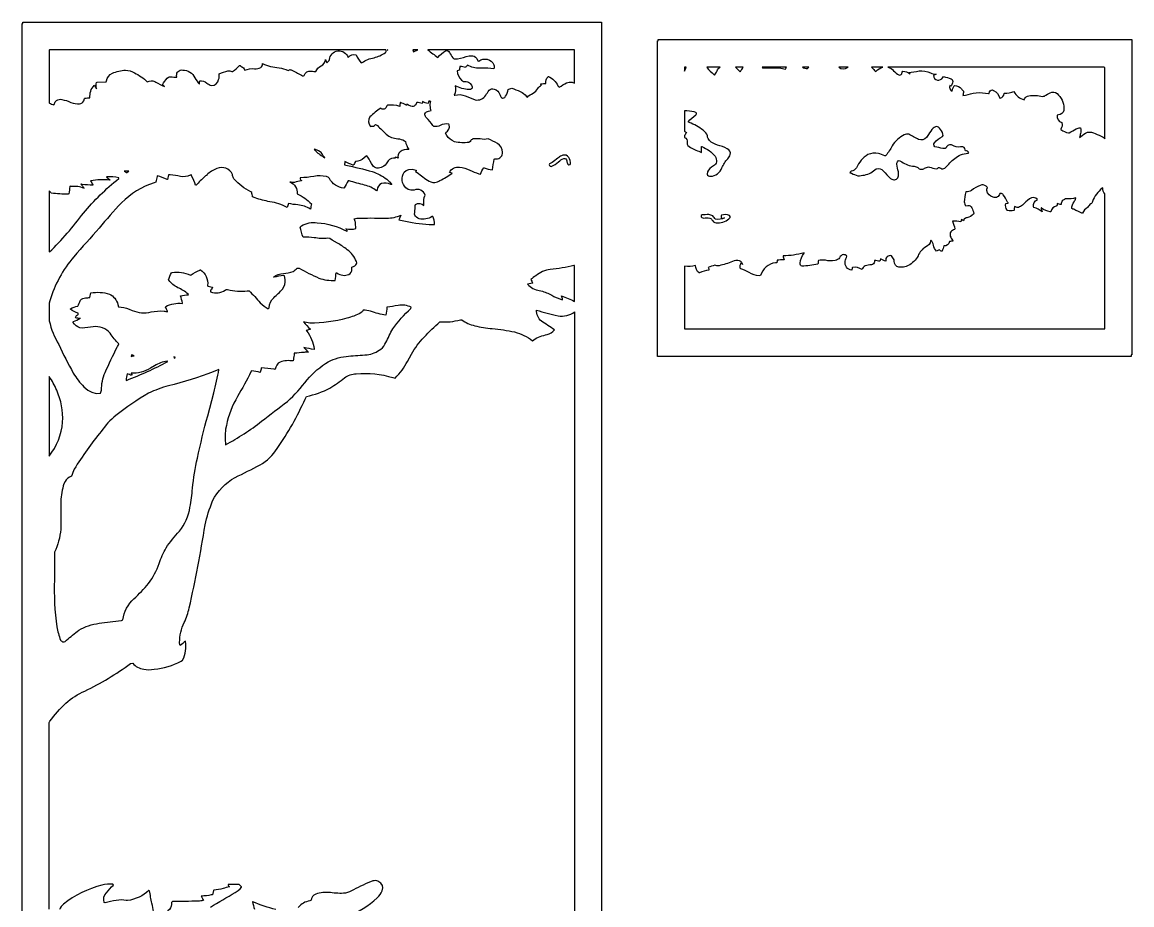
# Model space of a CAD drawing. Extents: x 1.4 to 96.1, y 1 to 80.1.
# Drawn here: x 73.7 to 94.8, y 20.8 to 37.58 of the extents above; entities that cross this region are included whole.
import ezdxf

# ---------------------------------------------------------------- set-up
doc = ezdxf.new("R2010")
doc.units = 0
doc.linetypes.add('0', pattern=[0])
doc.layers.add('1', color=7, linetype='0')

msp = doc.modelspace()

# ---------------------------------------------------------------- linework, layer by layer
at = {"layer": '1'}
for points in [[(84.718506, 37.584686), (84.718506, 3.584686), (84.704613, 3.584686), (84.704613, 3.556915), (73.704613, 3.556915), (73.704613, 37.556908), (73.718506, 37.556908), (73.718506, 37.584686)], [(94.795372, 37.257355), (94.795372, 31.257355), (94.781487, 31.257355), (94.781487, 31.229584), (85.781487, 31.229584), (85.781487, 37.229576), (85.795372, 37.229576), (85.795372, 37.257355)], [(80.652161, 37.056908), (80.645851, 37.056908), (80.649826, 37.053185), (80.652367, 37.050232)]]:
    msp.add_lwpolyline(points, close=True, dxfattribs=at)
for points in [[(74.223579, 37.0569), (74.218506, 37.050934), (74.218513, 36.051697), (74.221184, 36.047287, 0.02927), (74.307655, 36.012711), (74.314537, 36.022583), (74.331665, 36.067444), (74.356377, 36.096725, -0.239107), (74.459923, 36.112946, -0.069862), (74.631569, 36.060387, 0.093467), (74.795723, 36.031036, 0.247234), (74.873192, 36.088005), (74.889923, 36.136482), (74.895699, 36.139336, -0.00313), (74.993423, 36.149147, -0.215549), (75.070923, 36.382759), (75.07843, 36.386734, 0.014793), (75.11425, 36.31826, -0.062912), (75.117531, 36.440987), (75.127632, 36.442261), (75.303642, 36.449814), (75.3097, 36.468765, -0.254196), (75.419907, 36.612625, -0.10287), (75.669418, 36.672676, -0.115334), (75.837906, 36.622543, -0.082012), (76.083183, 36.449753, -0.274276), (76.22467, 36.454346), (76.245117, 36.445091, 0.041875), (76.408524, 36.363785, -0.004551), (76.368874, 36.396347, -0.026142), (76.460548, 36.5224, -0.231767), (76.558105, 36.545013, -0.033163), (76.619324, 36.536423), (76.642845, 36.540405), (76.640404, 36.568016, -0.491145), (76.754814, 36.674767, -0.278876), (76.989006, 36.528793, 0.043909), (77.073082, 36.404716), (77.076401, 36.404167, -0.019614), (77.079437, 36.467186, -0.250592), (77.210991, 36.42662, 0.075161), (77.305077, 36.381523, 0.366035), (77.439003, 36.494362, 0.098744), (77.449158, 36.605026, -0.031678), (77.615997, 36.661568, -0.161417), (77.689293, 36.644424), (77.700607, 36.646606, 0.04831), (77.837494, 36.759407), (77.845596, 36.761101, 0.022202), (77.911324, 36.717598, -0.148282), (77.931007, 36.678482), (77.937012, 36.670807, -0.134754), (78.120422, 36.698891, 0.099343), (78.238037, 36.721298, 0.281515), (78.273552, 36.796593, 0.091561), (78.586281, 36.719635, -0.068216), (78.758347, 36.667595), (78.77182, 36.669968, -0.365638), (78.819748, 36.676872, -0.019588), (79.010559, 36.576317), (79.030655, 36.567802), (79.049248, 36.561806), (79.063042, 36.568291, -0.407455), (79.201553, 36.653793, 0.018712), (79.28878, 36.644974, -0.226266), (79.390152, 36.754913, 0.238815), (79.470467, 36.873215, -0.046125), (79.491997, 36.812355, 0.039817), (79.541176, 36.858795), (79.544136, 36.872795, -0.823292), (79.897705, 36.913925, -0.330461), (80.053406, 36.962265, 0.099484), (80.14933, 36.810028), (80.165871, 36.816978, -0.109981), (80.392021, 36.909355, 0.097967), (80.608322, 37.007965, 0.029603), (80.625191, 37.026649, -0.056229), (80.616104, 37.056908)], [(81.129112, 37.056908, -0.068629), (81.14077, 37.023773, -0.024539), (81.22197, 37.056908)], [(84.144936, 36.445, -0.073336), (84.201447, 36.4254), (84.204613, 36.426552), (84.204567, 37.056908), (81.415398, 37.0569), (81.412636, 37.053459, -0.014926), (81.60376, 36.915886, -0.055397), (81.750168, 37.040142, -0.386884), (81.828239, 37.007309, 0.01798), (81.886833, 36.906342, 0.219949), (81.945709, 36.885086), (81.978516, 36.888416, -0.000257), (82.202103, 36.94442, -0.097905), (82.292511, 36.937782), (82.322617, 36.920784), (82.347237, 36.892868), (82.365303, 36.852272), (82.385422, 36.846687, -0.475767), (82.670235, 36.775551, -0.166711), (82.66806, 36.697487, 0.05151), (82.437782, 36.708664), (82.397499, 36.709656, -0.138266), (82.170258, 36.768158, -0.004351), (82.129906, 36.724335, 0.037634), (82.028519, 36.743057), (82.026062, 36.740456, 0.058452), (82.017334, 36.669449, 0.015036), (81.971138, 36.65992, 0.174965), (82.051636, 36.479614, 0.195517), (82.144188, 36.454498, -0.217994), (82.219971, 36.41761), (82.244202, 36.384132), (82.258202, 36.353104), (82.258606, 36.330215), (82.247406, 36.314659), (82.22657, 36.305611), (82.198074, 36.302284, -0.109926), (81.935745, 36.376884, -0.152621), (81.917015, 36.194374), (81.929276, 36.195278, -0.181697), (82.126381, 36.184059, 0.021767), (82.315063, 36.109249, 0.330681), (82.515213, 36.198193, -0.001001), (82.580093, 36.289574, -0.306814), (82.676598, 36.310188, -0.27153), (82.780899, 36.211098, 0.072179), (82.814766, 36.152458, 0.497981), (82.893822, 36.175194, 0.113891), (82.940163, 36.305023, -0.03879), (83.009598, 36.331566, 0.015763), (83.171669, 36.26799, -0.114128), (83.287704, 36.173111), (83.306053, 36.160179, -0.094033), (83.41523, 36.232697, 0.106834), (83.505531, 36.323364, -0.065527), (83.573189, 36.391407, -0.425259), (83.561707, 36.412201), (83.568413, 36.411652, -0.037692), (83.657478, 36.417221), (83.659821, 36.421677, -0.268186), (83.702438, 36.545712), (83.704857, 36.54903), (83.707291, 36.552345, -0.182836), (83.886047, 36.376152, 0.196625), (83.91349, 36.350708, -0.003975), (84.053062, 36.432243, -0.138407)], [(86.2966, 36.729576), (86.295372, 36.728821), (86.295364, 36.654785, -0.02388), (86.32756, 36.729576)], [(86.91201, 36.657272, -0.108817), (86.968285, 36.729576), (86.715324, 36.729576), (86.721588, 36.718575, 0.057144), (86.853516, 36.592773), (86.865898, 36.579384, 0.034882)], [(87.261406, 36.729576, -0.009632), (87.349335, 36.641663, -0.018914), (87.397614, 36.701462), (87.403671, 36.713882), (87.408546, 36.729576)], [(87.771698, 36.729576), (87.774574, 36.718231, 0.006401), (88.095207, 36.713844, -0.063637), (88.213188, 36.689919, -0.093161), (88.233788, 36.729576)], [(88.538834, 36.729584), (88.536415, 36.728951, 0.152539), (88.629028, 36.706352, 0.207394), (88.655281, 36.729576)], [(89.224876, 36.729576, 0.350643), (89.391815, 36.723152), (89.403648, 36.729576)], [(89.906654, 36.666321), (89.924484, 36.645134), (89.935738, 36.651268, -0.157977), (90.062454, 36.729576), (89.847313, 36.729576, -0.026074)], [(93.819336, 35.466759, -0.023639), (93.800842, 35.393196), (93.81855, 35.40451, -0.101897), (93.955811, 35.490959, -0.17037), (94.099022, 35.467995, -0.013781), (94.252296, 35.400269, -0.10188), (94.280632, 35.365097), (94.281487, 35.378296), (94.281487, 36.724762), (94.266769, 36.729576), (90.156784, 36.729515, -0.179385), (90.26722, 36.659355, 0.05086), (90.368912, 36.582085, 0.41652), (90.42247, 36.605385), (90.432503, 36.632248), (90.441383, 36.654358, -0.116157), (90.582809, 36.605476, 0.010241), (90.554749, 36.631081, 0.033033), (90.751503, 36.65786, -0.129655), (90.966942, 36.619659, 0.069592), (91.073624, 36.596153, -0.038655), (91.024857, 36.570923, 0.306195), (91.09906, 36.480122, 0.273404), (91.205223, 36.53508), (91.218994, 36.550072, -0.018915), (91.362503, 36.510246, -0.361925), (91.388481, 36.432861, -0.08587), (91.356918, 36.366859, 0.363635), (91.336502, 36.378433, 0.371635), (91.37851, 36.274323, -0.03385), (91.417084, 36.373482), (91.427818, 36.377983, -0.243471), (91.556328, 36.315048, -0.027577), (91.596657, 36.270172, 0.017099), (91.585335, 36.192558, 0.039491), (91.778687, 36.232712, -0.096074), (92.012939, 36.236404), (92.068748, 36.228279), (92.08725, 36.229797), (92.093384, 36.257477, -0.513108), (92.169327, 36.288658, -0.225175), (92.2864, 36.141373), (92.294266, 36.138649, 0.320037), (92.36879, 36.229759), (92.375122, 36.238106, 0.109846), (92.556053, 36.266647, 0.233925), (92.746429, 36.110435), (92.757759, 36.126266, -0.254238), (92.837936, 36.187538, -0.084117), (93.101059, 36.174206, 0.192169), (93.163139, 36.198425, -0.042862), (93.274323, 36.252846, -0.309639), (93.40332, 36.200317, -0.20179), (93.505455, 35.908623, -0.366195), (93.399193, 35.82383), (93.377808, 35.816475, 0.412583), (93.466034, 35.677681), (93.466728, 35.668282, -0.258476), (93.444756, 35.553696), (93.449249, 35.544624, 0.140072), (93.591713, 35.482132), (93.605072, 35.483498, 0.021293), (93.737267, 35.556992, -0.118625), (93.81868, 35.574982, -0.1135)], [(81.462585, 35.971878, -0.071758), (81.468941, 36.074478, -0.140991), (81.432465, 36.086426), (81.431274, 36.083809), (81.421318, 36.04184), (81.419083, 36.03997, -0.107786), (81.311073, 36.077965, -0.202215), (81.30764, 36.039932, 0.031587), (81.206909, 36.059441), (81.201317, 36.050301, -0.518363), (81.076286, 35.994339, -0.071191), (81.014435, 36.028282, -0.924096), (80.994255, 36.010422, 0.022905), (80.893509, 36.058395), (80.891098, 36.056625, 0.003672), (80.880272, 35.983963, 0.106985), (80.645477, 36.004578), (80.632912, 35.996452), (80.628624, 35.981857, -0.59025), (80.518242, 35.948296, 0.059875), (80.3144, 35.782097, 0.348331), (80.323769, 35.602936, -0.121022), (80.382774, 35.608734, 0.202642), (80.41906, 35.636826), (80.435318, 35.633324), (80.455475, 35.618294, -0.008324), (80.623207, 35.454231, 0.168028), (80.841537, 35.369995, -0.099974), (80.973289, 35.331604), (80.988045, 35.319244, 0.099403), (81.051971, 35.166733, 0.149699), (80.889191, 35.121918, 0.2827), (80.850372, 34.997864, 0.028643), (80.790916, 35.019279, -0.242282), (80.796722, 35.000801), (80.761826, 34.998062, 0.272372), (80.637146, 34.912292, -0.271709), (80.446709, 34.810219, -0.205643), (80.369759, 34.862, -0.013667), (80.274811, 35.019951), (80.257393, 35.041832), (80.242981, 35.037643), (80.20211, 35.004036, -0.176543), (80.036987, 34.933899, -0.04023), (79.997658, 34.864342), (79.990204, 34.86496, -0.004158), (79.839188, 34.93721, -0.029027), (79.829735, 34.87439), (79.858917, 34.86438, -0.018966), (80.358566, 34.744629, -0.086051), (80.632874, 34.598938), (80.683296, 34.550949), (80.728203, 34.495819), (80.712929, 34.495743, 0.2216), (80.531677, 34.516541, 0.254137), (80.451515, 34.400162), (80.441025, 34.375504, 0.121052), (80.213745, 34.487671, -0.026429), (79.919334, 34.570099), (79.901131, 34.568771, -0.057379), (79.821854, 34.435497), (79.820374, 34.431923), (79.818977, 34.428314, -0.247668), (79.543823, 34.613663, 0.191051), (79.485939, 34.648895, 0.112167), (79.250031, 34.653732, -0.044437), (78.997322, 34.627411), (78.987244, 34.623917, 0.191444), (79.011581, 34.57196), (79.011497, 34.568527, 0.011286), (78.880318, 34.53894, -0.090851), (78.792816, 34.546249, -0.320892), (78.933144, 34.320328, -0.095988), (79.20224, 34.128174, -0.01654), (79.182434, 34.032227, 0.120976), (78.943436, 34.110855, -0.018418), (78.763695, 34.13559, -0.052833), (78.742798, 34.059189, 0.098632), (78.410637, 34.170776, -0.03039), (78.131531, 34.243073), (78.082619, 34.26358, 0.052652), (78.066727, 34.347198), (78.049042, 34.359543, -0.092416), (77.730484, 34.604553, -0.0998), (77.702484, 34.669983), (77.703819, 34.688828, 0.411867), (77.404396, 34.801643, 0.105036), (77.213135, 34.681229), (77.213234, 34.670639, 0.216709), (77.172806, 34.645737, 0.006436), (77.009018, 34.487091), (77.001625, 34.487183, 0.043251), (76.925507, 34.662926, -0.021851), (76.920959, 34.682083), (76.897652, 34.67366, -0.168242), (76.713455, 34.653717, 0.033923), (76.518211, 34.684357), (76.487755, 34.683258), (76.466202, 34.593765), (76.460106, 34.593369, 0.050879), (76.272247, 34.661652), (76.268799, 34.653809, 0.009168), (76.243523, 34.544861), (76.211136, 34.530685, 0.125054), (75.592705, 34.148949, 0.024418), (75.169991, 33.671516, 0.000073), (74.683205, 33.125107, 0.101892), (74.229652, 32.287689), (74.218506, 32.24054), (74.218513, 31.906372, 0.073461), (74.398193, 31.456774, 0.016717), (74.676651, 30.911469, 0.054299), (74.878342, 30.650681), (74.951851, 30.590332), (75.028915, 30.548355), (75.109428, 30.528107), (75.193268, 30.533035), (75.213387, 30.586472, -0.116065), (75.282623, 30.9263, -0.021491), (75.511688, 31.40464, 0.007977), (75.539223, 31.469315, -0.042315), (75.378609, 31.669388, 0.265037), (75.054192, 31.792145, -0.033556), (74.843636, 31.769547, -0.193567), (74.700554, 31.840393), (74.668465, 31.883469), (74.677467, 31.89151, 0.045878), (74.805878, 31.956482, -0.154045), (74.724815, 31.965239, -0.474508), (74.737495, 32.005325), (74.751465, 32.014217, 0.489042), (74.765823, 32.051682, -0.088769), (74.622726, 32.130692), (74.623413, 32.137314, -0.08776), (74.761307, 32.183502, -0.058375), (74.814217, 32.297348, -0.218106), (74.908264, 32.342575, -0.011367), (74.990166, 32.349762), (75.008728, 32.436783, -0.131947), (75.362778, 32.413513, -0.231394), (75.522522, 32.218994), (75.537155, 32.171677, -0.08688), (75.735626, 32.128342), (75.795334, 32.105637, 0.167284), (76.154037, 32.076843, -0.069841), (76.401222, 32.091961, -0.038327), (76.466499, 32.076248), (76.467896, 32.081635, -0.010552), (76.42926, 32.169708), (76.432625, 32.17894, -0.1456), (76.746933, 32.23941), (76.752686, 32.244553, 0.039377), (76.711922, 32.382675, -0.026518), (76.864395, 32.403717), (76.858994, 32.415543, 0.071657), (76.661003, 32.537094, -0.097679), (76.489426, 32.676987), (76.488098, 32.687714, -0.052699), (76.541542, 32.816696), (76.552185, 32.823486, -0.144744), (76.901024, 32.777603), (76.915131, 32.781128, -0.038059), (77.081161, 32.870331), (77.086143, 32.873589), (77.091072, 32.876923, -0.279104), (77.228371, 32.582138), (77.23024, 32.566498), (77.32357, 32.545914, -0.025816), (77.281647, 32.47644, 0.247808), (77.286606, 32.457047, 0.221685), (77.564117, 32.488602), (77.5802, 32.502151), (77.608551, 32.499756, 0.097568), (77.982941, 32.478287), (78.016693, 32.478333, -0.021724), (78.229881, 32.24971, 0.070071), (78.381737, 32.134323), (78.399269, 32.15451, -0.197034), (78.487167, 32.346512, 0.017469), (78.654167, 32.510986, 0.201522), (78.704987, 32.691895), (78.689499, 32.759583), (78.675552, 32.767578, 0.029138), (78.481819, 32.736237), (78.481735, 32.739731, -0.1537), (78.670258, 32.806061, 0.043336), (78.852646, 32.846558, 0.134039), (78.928154, 32.909927), (78.968643, 32.904907, 0.01855), (79.344681, 32.720871, 0.104728), (79.654289, 32.675903, -0.016019), (79.674248, 32.820694), (79.68782, 32.816925, 0.251094), (79.912903, 32.786926, 0.273728), (79.972466, 32.888519), (79.971443, 32.924713), (79.981018, 32.935577, 0.212831), (80.061249, 32.987411, 0.241813), (80.055801, 33.035034, 0.152392), (79.881538, 33.258652, 0.042662), (79.69593, 33.383148), (79.597694, 33.440689), (79.549667, 33.469299), (79.512947, 33.475449, -0.075066), (79.254997, 33.487518, 0.038511), (79.045395, 33.497086, -0.048759), (78.989235, 33.690018), (79.010651, 33.710297, -0.171748), (79.3144, 33.773087, -0.103954), (79.873161, 33.611526), (79.881172, 33.611755, 0.339193), (79.859108, 33.655258, 0.112791), (80.047394, 33.659882), (80.048904, 33.67009, -0.042605), (80.037582, 33.779678, 0.096369), (80.012833, 33.847931), (80.065155, 33.856461, -0.022291), (80.597809, 33.855774, 0.081054), (80.873833, 33.901249, 0.023733), (80.904053, 33.916992, 0.030853), (80.864586, 33.826691), (80.99321, 33.802383, 0.046622), (81.505074, 33.736038), (81.543274, 33.739471, 0.122528), (81.506638, 33.892517), (81.49469, 33.890396, -0.204418), (81.248955, 33.848648, -0.185099), (81.167374, 33.917847), (81.163467, 33.935303, -0.024942), (81.175903, 34.06868), (81.17556, 34.096802), (81.179832, 34.116928, -0.351532), (81.340508, 34.102448), (81.341148, 34.113144, -0.139888), (81.363159, 34.294205, 0.460605), (81.15448, 34.393295), (81.091942, 34.388779), (81.038765, 34.403336), (80.995392, 34.433319, -0.348675), (80.965416, 34.730164), (81.002892, 34.764694), (81.053665, 34.785126), (81.118179, 34.787758), (81.194809, 34.769577, -0.393899), (81.182892, 34.747879, 0.005495), (81.405426, 34.578995, 0.128596), (81.548515, 34.534775, 0.099862), (81.644493, 34.572006, 0.039503), (81.877174, 34.714294, 0.011291), (81.828575, 34.726654, -0.35864), (82.018417, 34.828026, -0.108089), (82.212311, 34.76918, 0.017732), (82.382645, 34.703659), (82.415291, 34.6978, -0.086034), (82.480179, 34.814758), (82.488052, 34.81752, 0.141304), (82.641838, 34.779747, -0.041527), (82.678635, 34.97834), (82.687546, 34.989517), (82.716492, 34.987343, 0.460778), (82.833923, 35.110558, 0.267367), (82.735878, 35.277237, 0.021746), (82.562759, 35.3657, -0.112446), (82.409882, 35.365448, 0.067639), (82.271362, 35.363907, 0.224644), (82.220985, 35.316475), (82.195488, 35.298729, -0.102888), (81.922539, 35.312698, -0.162604), (81.77356, 35.432945), (81.747772, 35.471725), (81.753746, 35.48716, 0.322277), (81.822525, 35.635284), (81.813972, 35.648941, 0.171713), (81.651939, 35.619514, -0.120314), (81.525681, 35.599792), (81.50869, 35.617767, 0.051411), (81.388474, 35.767197, -0.075509), (81.359138, 35.822449), (81.359253, 35.843147), (81.369507, 35.861847), (81.391693, 35.87825), (81.427612, 35.892082), (81.47905, 35.903076, -0.078945)], [(86.807327, 34.827232, 0.246057), (86.725494, 34.697906, 0.393164), (86.786392, 34.654434, 0.311174), (87.002716, 34.815376, -0.088801), (87.116058, 34.988571, 0.061894), (87.164055, 35.066322, 0.373855), (87.105972, 35.177155, 0.082543), (86.917969, 35.247955, -0.105194), (86.767815, 35.33226, -0.145085), (86.728157, 35.423088, 0.167159), (86.648827, 35.530151, 0.067116), (86.382698, 35.67881), (86.364044, 35.691116, -0.063609), (86.507454, 35.820812, 0.029744), (86.522873, 35.840103), (86.522179, 35.85482), (86.507065, 35.867935), (86.474663, 35.879448, 0.036005), (86.295631, 35.901215), (86.295372, 35.894524), (86.295372, 35.510666, 0.037613), (86.333557, 35.487015, 0.067351), (86.295372, 35.428909), (86.29538, 35.395466, -0.388431), (86.341858, 35.298233, 0.299466), (86.40506, 35.20295, 0.020145), (86.618965, 35.107727), (86.618958, 35.218552), (86.622559, 35.218643, -0.13029), (86.874657, 35.034485, -0.149815), (86.901749, 34.928101, -0.212458), (86.846657, 34.85553)], [(90.421181, 34.930641, 0.142497), (90.660347, 34.844955, -0.054131), (90.729279, 34.823708, 0.44594), (90.853905, 34.8078, -0.085738), (90.929123, 34.833626), (90.947029, 34.831383, 0.060828), (91.080742, 34.793785, 0.226025), (91.120621, 34.818779), (91.133911, 34.824951), (91.146492, 34.818581), (91.167023, 34.807266, 0.317397), (91.241409, 34.811745, 0.07413), (91.336792, 34.911385, -0.065767), (91.539124, 35.06588, -0.048698), (91.686226, 35.094604), (91.699448, 35.100502, 0.339038), (91.631287, 35.139442), (91.62693, 35.15892, 0.456762), (91.56218, 35.21376), (91.541588, 35.213463, -0.199821), (91.3834, 35.247681, 0.467544), (91.267021, 35.195, -0.29736), (91.227341, 35.180351), (91.201546, 35.181915, -0.009865), (91.054489, 35.217789, -0.433725), (91.042213, 35.292465, -0.118537), (91.195679, 35.408951, 0.304185), (91.203918, 35.455055, 0.187601), (91.137024, 35.569687, 0.413937), (91.052391, 35.591099, 0.154397), (90.99675, 35.545792, 0.022143), (90.90834, 35.41201), (90.891403, 35.39196, -0.345288), (90.744064, 35.356476, -0.020779), (90.554573, 35.452972, 0.214728), (90.470573, 35.443161, 0.119846), (90.23851, 35.236359, -0.074594), (90.119774, 35.04781, -0.085011), (90.102112, 35.041557, 0.010524), (89.977951, 35.090378, 0.152788), (89.778069, 35.065956, 0.152431), (89.561546, 34.817902, -0.199706), (89.462776, 34.749924, 0.194942), (89.437538, 34.720642), (89.469307, 34.711914, 0.052153), (89.587509, 34.665833, 0.109168), (89.836288, 34.719574, -0.060605), (89.937317, 34.796612, -0.339394), (90.073822, 34.755127, 0.046666), (90.210129, 34.615463), (90.236397, 34.599045, 0.509397), (90.351921, 34.643066, 0.183598), (90.358238, 34.739639, -0.034474), (90.328842, 34.884163, -0.194266), (90.354271, 34.9459), (90.373734, 34.953857, -0.023319)], [(79.288185, 35.132851, 0.066262), (79.455986, 35.008003, 0.057688), (79.421883, 35.047432, 0.244682), (79.366035, 35.121117, 0.09748), (79.251701, 35.169922, 0.002386)], [(83.759987, 34.843483, 0.124628), (83.898163, 34.931442, -0.072699), (83.997704, 34.995018, -0.433546), (84.056931, 34.950058, 0.116245), (84.077255, 34.882713, 0.820629), (84.127983, 34.918182, 0.17152), (84.070572, 35.039879, 0.293798), (83.954292, 35.044838, 0.092642), (83.886169, 34.998665, -0.008695), (83.775497, 34.916328, 0.042351), (83.729507, 34.894821, 0.736644)], [(74.848053, 34.470657, 0.030921), (74.879646, 34.427979, 0.111174), (74.640442, 34.462048, -0.010361), (74.615288, 34.465118), (74.609978, 34.45932, -0.008496), (74.592964, 34.322815), (74.580315, 34.31781, -0.04524), (74.257881, 34.335892, -0.008721), (74.218506, 34.378754), (74.218506, 33.227097), (74.22187, 33.21637, 0.041438), (74.868591, 33.956436, -0.049955), (75.540283, 34.611023), (75.542801, 34.62616, 0.069929), (75.310638, 34.642181), (75.306625, 34.638809, -0.008259), (75.375229, 34.583679), (75.3657, 34.582016, 0.057116), (75.005836, 34.570801, 0.009139), (75.048294, 34.491425), (75.048134, 34.485779, -0.025747), (74.842232, 34.49852, -0.023639), (74.821655, 34.506119, -0.025024)], [(75.688393, 34.728378), (75.696342, 34.726746), (75.730072, 34.74968, 0.053192), (75.645149, 34.7509, -0.014139)], [(94.280487, 31.757355), (94.281487, 31.788025), (94.281487, 34.324173, -0.197226), (94.245209, 34.432373), (94.233955, 34.427475, 0.142299), (94.046021, 34.173294, -0.36111), (94.014793, 34.129669, 0.138397), (93.9608, 34.067871), (93.951881, 34.05899, 0.137426), (93.855827, 33.956741), (93.84446, 33.952362, -0.010071), (93.694885, 34.026688, -0.107536), (93.657623, 34.041412, -0.201388), (93.700142, 34.171463, 0.047496), (93.731148, 34.23732), (93.727203, 34.244812, -0.091883), (93.560631, 34.226822, 0.178984), (93.474274, 34.188843, 0.15766), (93.452675, 34.116226, -0.018426), (93.379036, 34.137146, -0.035076), (93.36834, 34.090607, 0.311944), (93.257523, 33.979446), (93.243423, 33.978775, -0.09416), (93.080513, 34.050083), (93.07576, 34.052025), (93.070976, 34.053879, 0.015495), (93.091133, 33.978043, 0.085486), (92.934258, 34.061798), (92.928032, 34.073349, -0.350599), (93.003662, 34.214314, 0.396278), (92.848976, 34.224106, 0.034506), (92.715332, 34.104599, -0.089091), (92.643417, 34.063797), (92.613251, 34.062332), (92.582115, 34.073074), (92.567406, 34.080124, 0.000649), (92.557503, 34.009338), (92.554184, 34.005447, -0.126181), (92.431313, 34.005783), (92.424522, 34.010208, -0.198056), (92.399345, 34.136292), (92.443497, 34.14624), (92.444275, 34.14946), (92.434731, 34.163696, 0.051254), (92.351509, 34.303909, 0.141805), (92.303528, 34.328842), (92.28611, 34.326141, -0.483065), (92.161293, 34.257187, -0.285153), (92.039261, 34.385269, -0.15155), (92.052422, 34.43898), (92.026299, 34.466125, 0.280076), (91.914825, 34.481964, 0.051362), (91.746689, 34.386871, -0.11638), (91.642929, 34.357849, 0.068339), (91.611137, 34.168182, 0.130571), (91.642082, 34.090973), (91.679276, 34.102371, -0.346553), (91.754608, 34.056061, -0.055205), (91.792229, 33.950348), (91.783401, 33.932358, -0.157353), (91.660591, 33.868103), (91.644005, 33.862289, 0.312379), (91.594101, 33.808746, 0.022266), (91.559006, 33.833206), (91.548393, 33.786835), (91.542664, 33.786499, 0.055363), (91.394112, 33.80455), (91.389053, 33.799973, -0.006139), (91.434418, 33.655609), (91.427391, 33.645355), (91.403404, 33.635212, 0.477284), (91.353264, 33.49678, 0.0729), (91.401833, 33.426041, -0.004193), (91.332504, 33.414459, -0.409228), (91.220688, 33.333755, -0.078169), (91.189133, 33.230698, -0.162698), (91.132996, 33.258438, -0.123844), (91.084221, 33.232101, -0.1619), (91.027893, 33.346558, 0.127673), (90.973602, 33.443436), (90.969406, 33.428131, -0.301342), (90.879295, 33.312302, 0.162295), (90.731834, 33.141476, -0.144317), (90.546677, 32.95612, -0.132009), (90.366516, 32.926071, -0.350235), (90.279533, 33.040024), (90.277611, 33.065155, 0.00725), (90.225723, 33.144215, 0.553967), (90.118851, 33.047699), (90.118149, 33.038208, -0.018197), (90.017654, 33.085449, -0.023421), (90.005478, 33.038574, 0.026243), (89.90435, 33.056549), (89.902557, 33.026901, -0.338641), (89.85038, 32.973221, 0.06374), (89.725182, 32.94928, 0.217373), (89.670715, 32.879608, 0.209111), (89.485519, 32.919434), (89.483322, 32.916046), (89.474579, 32.872372, -0.467866), (89.348465, 33.03952, -0.081919), (89.381523, 33.133865), (89.380295, 33.142532, 0.106256), (89.311951, 33.167831, 0.226081), (89.241211, 33.107437, -0.223605), (89.154037, 33.055878, -0.09901), (88.973877, 33.057785, 0.066548), (88.838837, 33.055634, 0.002421), (88.830322, 32.986191), (88.825195, 32.982803, -0.041788), (88.526978, 32.945389, -0.40103), (88.489349, 33.003067, -0.115786), (88.566429, 33.195404), (88.566505, 33.20105, -0.060724), (88.16581, 33.139679, 0.036827), (88.187035, 33.067612, 0.015736), (88.055176, 33.057175), (88.05407, 33.054169), (88.045235, 33.01181), (88.021866, 33.01207, 0.297924), (87.73793, 32.768738), (87.713158, 32.76329, -0.107994), (87.524193, 32.825211, 0.042003), (87.363586, 32.897964), (87.354088, 32.90741, -0.177868), (87.373726, 33.019104), (87.364563, 33.036087), (87.34082, 33.050415, 0.158842), (87.204346, 33.035431, -0.049809), (86.953987, 32.954803, -0.103264), (86.868584, 32.965057, 0.032606), (86.744576, 32.91777, -0.144093), (86.757492, 32.875992), (86.752792, 32.872726, 0.045057), (86.58107, 32.819977), (86.569878, 32.818375, -0.246817), (86.50219, 32.958588, -0.086689), (86.295372, 32.94368), (86.295372, 31.757355)], [(87.148643, 33.908813, 0.205336), (86.997292, 33.914661, 0.973388), (87.046143, 33.864098, -0.01153), (87.05278, 33.864716, -0.177497), (86.884026, 33.838303, 0.003564), (86.829338, 33.903351, 0.177145), (86.684105, 33.923416, 0.023544), (86.627876, 33.922703, 0.827438), (86.641075, 33.862167), (86.652351, 33.861206, -0.045301), (86.777321, 33.85997, -0.198688), (86.822456, 33.813187, 0.269936), (86.924934, 33.768921, 0.199616), (87.161278, 33.870148, 0.370611)], [(83.953697, 32.380249), (83.952469, 32.384659, -0.024457), (84.204613, 32.275375), (84.204605, 32.957794), (84.19268, 32.9599, -0.045277), (83.74144, 32.884842, 0.127473), (83.466408, 32.763535, 0.034947), (83.372452, 32.696625, 0.009154), (83.408493, 32.626724), (83.40432, 32.623566), (83.310852, 32.600708), (83.332985, 32.575775, 0.139932), (83.565338, 32.475784, -0.064714), (83.772079, 32.394562), (83.810081, 32.366531, -0.030321), (83.976685, 32.303955, 0.140337)], [(87.383507, 33.009903, 0.06758), (87.393463, 32.980896, 0.057037)], [(78.873245, 31.254425, 0.049), (78.858086, 31.143097, 0.118604), (78.605896, 31.122955, 0.271375), (78.515228, 30.985367), (78.505524, 30.98056), (78.492058, 30.985352, 0.012127), (78.249863, 31.011398, -0.01438), (78.230751, 30.92598), (78.225777, 30.924393, 0.060448), (78.067024, 30.955811), (78.057243, 30.952316), (78.02272, 30.878006, -0.011056), (77.762665, 30.407318, 0.083807), (77.572075, 29.84634, 0.057285), (77.570587, 29.551605, 0.045895), (78.255852, 29.999063, -0.000911), (78.745132, 30.373703, 0.04453), (79.12249, 30.784042, -0.087082), (79.523308, 31.12748, -0.105532), (79.909843, 31.236082, -0.003502), (80.260643, 31.262037, 0.127884), (80.520828, 31.366482, 0.104613), (80.619118, 31.496063, -0.01569), (80.748405, 31.751862, -0.055452), (81.093788, 32.141785), (81.1008, 32.164063, 0.168752), (80.84964, 32.19849, 0.001533), (80.637962, 32.164322, -0.006784), (80.618637, 32.017014, -0.057209), (80.326843, 32.087418, 0.048327), (80.185684, 32.111298), (80.171242, 32.086441), (80.139465, 32.059738, -0.070895), (79.874527, 31.956177, -0.071101), (79.171417, 31.863937, -0.056722), (79.05011, 31.889038), (79.04953, 31.886246, 0.03832), (79.184776, 31.751022), (79.184822, 31.74704, -0.050428), (79.10463, 31.724533), (79.110275, 31.713989, -0.134995), (79.257225, 31.373596), (79.254616, 31.360031, 0.026302), (79.057076, 31.396576, -0.037471), (79.144814, 31.309418, 0.094106), (79.061478, 31.307281, -0.014008), (78.874962, 31.29007, -0.048587)], [(75.81134, 31.240631), (75.822144, 31.242401), (75.832359, 31.243378, -0.034629), (75.782173, 31.260254), (75.776207, 31.231628, -0.024337)], [(76.594498, 31.194748), (76.618546, 31.207169, -0.050681), (76.588844, 31.221832, -0.07182)], [(75.778358, 30.905777, -0.311712), (75.783745, 30.869995, -0.026577), (75.7005, 30.899582, 0.042055), (75.678131, 30.776215), (75.689377, 30.775284, 0.028549), (76.473038, 31.132385), (76.458374, 31.139771, 0.107082), (76.222069, 31.051392), (76.141953, 31.003983, -0.144009), (75.773537, 30.910358, -0.034669)], [(74.362015, 30.587723, 0.045051), (74.218506, 30.848648), (74.218506, 29.336044, 0.142831), (74.473816, 29.979633, 0.115101)], [(74.31945, 27.247162), (74.315674, 26.981476, 0.042599), (74.363678, 26.088562, 0.046536), (74.433838, 25.837814, 0.203842), (74.485916, 25.802124, 0.152521), (74.549904, 25.833069, -0.029553), (74.78125, 26.023804, -0.108661), (75.164909, 26.156143, -0.007469), (75.589867, 26.208878), (75.618011, 26.224731, -0.176174), (75.826698, 26.621277, 0.026262), (76.10746, 26.910233, 0.077182), (76.307411, 27.294174, -0.037822), (76.438652, 27.590561, -0.039126), (76.692154, 27.906647, 0.135115), (76.893448, 28.360519, 0.031907), (76.940788, 28.722885, -0.031125), (77.035103, 29.29645, -0.012529), (77.230301, 30.101669), (77.345512, 30.53833, 0.025079), (77.444023, 30.983078), (77.335243, 30.93541, -0.029012), (76.48526, 30.671249, 0.04219), (76.105019, 30.531921, 0.032907), (75.483284, 30.107803, 0.065975), (75.205849, 29.804977, 0.032488), (74.693672, 29.085907, 0.05697), (74.6427, 28.951324, 0.212759), (74.51915, 28.850266), (74.49884, 28.808624, 0.081974), (74.440361, 28.473667, 0.003964), (74.43766, 27.942459, -0.085015), (74.320602, 27.506104, -0.005333)]]:
    msp.add_lwpolyline(points, format="xyb", close=True, dxfattribs=at)
for points in [[(74.218506, 20.718079), (74.218506, 24.267929), (74.230858, 24.296463, -0.036147), (74.534233, 24.637165, -0.076343), (74.894012, 24.8685, 0.047865), (75.76239, 25.390991), (75.806786, 25.39946, 0.203788), (76.014206, 25.282545, 0.088451), (76.214432, 25.282911, 0.086661), (76.724953, 25.434372), (76.754433, 25.455231, 0.168752), (76.806656, 25.814896, 0.005047), (76.706612, 25.735107), (76.700745, 25.745483), (76.696754, 25.78978, -0.113278), (76.786324, 26.172333, 0.038937), (76.880539, 26.448532, 0.014046), (77.182304, 28.026112, -0.04895), (77.324593, 28.483, -0.15701), (77.753685, 28.927189, 0.000149), (78.224892, 29.166611, 0.117511), (78.55381, 29.480453, 0.044736), (79.084007, 30.420166), (79.110458, 30.468842, 0.068634), (79.554451, 30.629196, 0.02772), (79.8321, 30.824692, -0.142917), (80.052414, 30.899384, -0.102333), (80.748917, 30.826218), (80.792076, 30.818832, 0.081369), (81.029701, 31.136703), (81.105675, 31.270798, -0.070172), (81.344673, 31.598038, -0.019471), (81.642212, 31.88765, 0.082216), (82.033806, 31.925125), (82.058159, 31.9254, 0.099117), (82.306488, 31.814362, 0.053081), (82.639359, 31.760239, -0.025436), (83.064262, 31.694443, -0.100513), (83.404083, 31.527573), (83.427902, 31.547531, -0.093247), (83.684601, 31.64554, 0.149064), (83.820511, 31.736435, 0.006743), (83.572281, 31.901779, -0.238866), (83.482841, 32.111038, 0.025794), (83.888962, 32.000351, 0.186976), (84.204613, 32.076859), (84.204582, 6.003464, -0.004486)], [(76.199059, 20.67601, 0.042332), (76.170555, 20.832443, -0.013705), (76.124969, 21.072388), (76.11338, 21.075195, -0.149048), (75.709297, 20.883987), (75.68351, 20.884905, 0.120686), (75.490463, 20.885986, 0.025186), (75.27858, 20.841095), (75.259827, 20.849579, -0.261848), (75.30658, 21.031097, -0.03802), (75.437721, 21.180191), (75.427605, 21.195175, 0.106459), (75.22065, 21.177109, 0.10532), (74.488815, 20.816437, 0.089088), (74.414093, 20.715729, -0.02184)], [(77.284386, 20.758286, -0.010474), (77.754097, 21.039612), (77.807129, 21.075623), (77.847137, 21.108719), (77.871292, 21.138519), (77.8731, 21.148743, -0.033976), (77.828636, 21.190506, -0.018607), (77.627724, 21.191833), (77.622688, 21.189072, 0.371383), (77.645172, 21.14505, 0.031556), (77.521858, 21.111481, -0.040462), (77.346878, 21.082245), (77.338127, 21.078781), (77.319862, 20.993378), (77.298904, 20.991667, -0.036981), (77.11174, 20.970581), (77.108391, 20.96727, 0.014571), (77.152023, 20.886063, -0.028279), (77.049759, 20.872688, -0.000653), (76.55883, 20.865257), (76.541832, 20.845551, -0.391069), (76.389038, 20.649, -0.143384)], [(79.875298, 20.594757, 0.120234), (80.453056, 20.937902, 0.081651), (80.547951, 21.069946), (80.561073, 21.124023), (80.553627, 21.174011), (80.522919, 21.218597), (80.466278, 21.25647, 0.175033), (80.371864, 21.256699, 0.046217), (80.003616, 21.087418, -0.044), (79.847168, 21.025238, -0.057379), (79.563026, 21.036118, 0.090083), (79.282845, 21.008751, 0.25997), (79.195618, 20.889114), (79.171272, 20.877411, 0.194624), (78.953079, 20.754362, 0.154776)], [(78.524879, 20.715073, -0.04331), (78.087654, 20.862), (78.079781, 20.861603, -0.009748), (78.119148, 20.719116, 0.105122)]]:
    msp.add_lwpolyline(points, format="xyb", dxfattribs=at)

doc.saveas('drawing.dxf')
